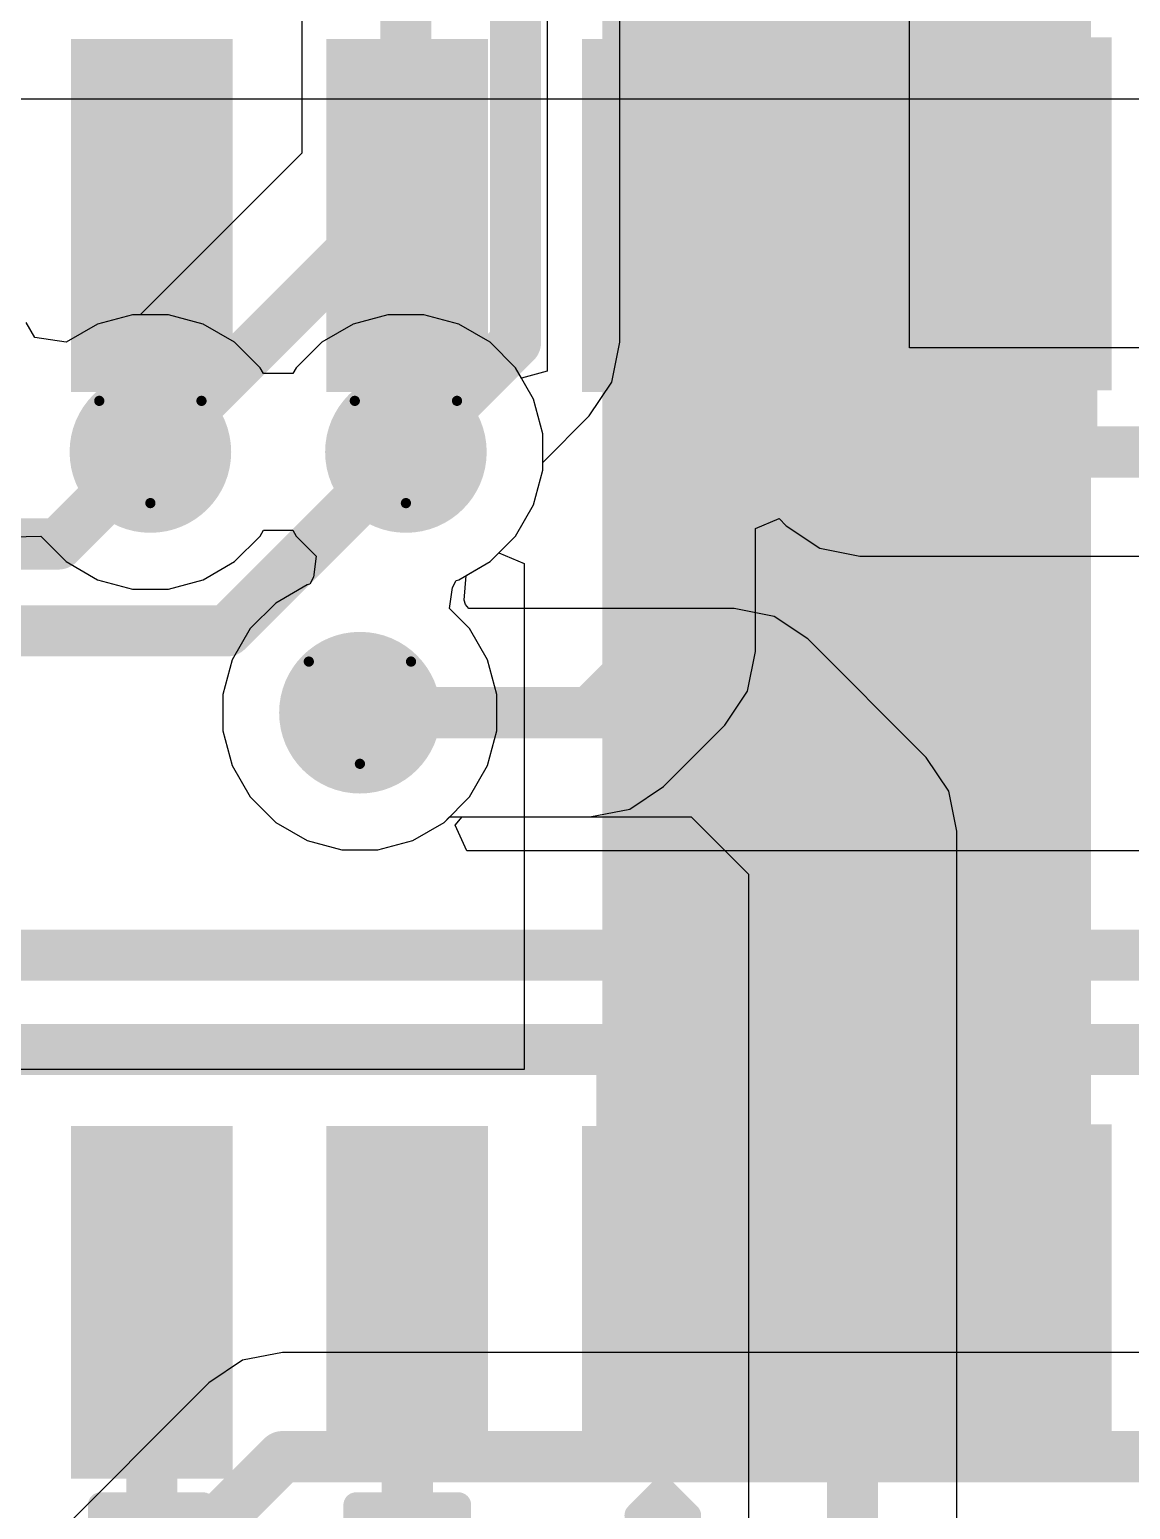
# Model space of a CAD drawing. Header units: inches. Extents: x -21 to 276, y -5 to 220.
# Drawn here: x 68.13 to 73.6, y 52.66 to 60.01 of the extents above; entities that cross this region are included whole.
import ezdxf

# ---------------------------------------------------------------- set-up
doc = ezdxf.new("R2010")
doc.units = ezdxf.units.IN
for name, color, linetype in [('Bottom Layer', 5, 'Continuous'), ('Bottom Overlay', 54, 'Continuous'), ('Bottom Paste', 16, 'Continuous'), ('Bottom Solder', 6, 'Continuous'), ('Drill Drawing', 1, 'Continuous'), ('Ground', 16, 'Continuous'), ('Power + Signal', 76, 'Continuous'), ('Top Layer', 1, 'Continuous'), ('Top Solder', 216, 'Continuous'), ('Via Holes', 16, 'Continuous')]:
    doc.layers.add(name, color=color, linetype=linetype)

# ---------------------------------------------------------------- blocks, each defined once
blk = doc.blocks.new('SOIC_8_B_54')
at = {"layer": 'Bottom Layer'}
for points in [[(-3.474999399999999, -2.2049994), (-3.474999399999999, -1.6050006), (-1.92499996, -1.6050006), (-1.92499996, -2.2049994)], [(1.92499996, -2.2049994), (1.92499996, -1.6050006), (3.474999399999999, -1.6050006), (3.474999399999999, -2.2049994)]]:
    blk.add_hatch(color=5, dxfattribs=at).paths.add_polyline_path(points)
at = {"layer": 'Bottom Overlay'}
blk.add_hatch(color=54, dxfattribs=at).paths.add_polyline_path([(-1.82883048, -2.2352), (-1.49863048, -2.2352), (-1.49863048, -1.5748), (-1.82883048, -1.5748)])
at = {"layer": 'Bottom Paste'}
for points in [[(-3.474999399999999, -2.2049994), (-3.474999399999999, -1.6050006), (-1.92499996, -1.6050006), (-1.92499996, -2.2049994)], [(1.92499996, -2.2049994), (1.92499996, -1.6050006), (3.474999399999999, -1.6050006), (3.474999399999999, -2.2049994)]]:
    blk.add_hatch(color=16, dxfattribs=at).paths.add_polyline_path(points)
at = {"layer": 'Bottom Solder'}
for points in [[(-3.5765994, -2.3065994), (-3.5765994, -1.5034006), (-1.82339996, -1.5034006), (-1.82339996, -2.3065994)], [(1.82339996, -2.3065994), (1.82339996, -1.5034006), (3.5765994, -1.5034006), (3.5765994, -2.3065994)]]:
    blk.add_hatch(color=6, dxfattribs=at).paths.add_polyline_path(points)
at = {"layer": 'Bottom Overlay'}
for points in [[(-3.6322, -1.905, 0.127, 0.127, 0), (-3.759199999999999, -1.778, 0.127, 0.127, 0)], [(-3.759199999999999, -2.032, 0.127, 0.127, 0), (-3.6322, -1.905, 0.127, 0.127, 0)], [(-1.990598, -2.4892, 0.127, 0.127, 0), (-1.990598, -2.3114, 0.127, 0.127, 0)], [(1.990598, -2.4892, 0.127, 0.127, 0), (1.990598, -2.3114, 0.127, 0.127, 0)], [(1.990598, -2.4892, 0.127, 0.127, 0), (-1.990598, -2.4892, 0.127, 0.127, 0)]]:
    blk.add_lwpolyline(points, format="xyseb", dxfattribs=at)
for points in [[(-3.663949999999999, -1.905, 0.0635, 0.0635, 1), (-3.600449999999999, -1.905, 0.0635, 0.0635, 1)], [(-3.663949999999999, -1.905, 0.0635, 0.0635, 1), (-3.600449999999999, -1.905, 0.0635, 0.0635, 1)], [(-2.022348, -2.3114, 0.0635, 0.0635, 1), (-1.958848, -2.3114, 0.0635, 0.0635, 1)], [(1.958848, -2.3114, 0.0635, 0.0635, 1), (2.022348, -2.3114, 0.0635, 0.0635, 1)], [(-2.022348, -2.4892, 0.0635, 0.0635, 1), (-1.958848, -2.4892, 0.0635, 0.0635, 1)], [(-2.022348, -2.4892, 0.0635, 0.0635, 1), (-1.958848, -2.4892, 0.0635, 0.0635, 1)], [(1.958848, -2.4892, 0.0635, 0.0635, 1), (2.022348, -2.4892, 0.0635, 0.0635, 1)], [(1.958848, -2.4892, 0.0635, 0.0635, 1), (2.022348, -2.4892, 0.0635, 0.0635, 1)]]:
    blk.add_lwpolyline(points, format="xyseb", close=True, dxfattribs=at)
blk = doc.blocks.new('SOIC_8_B_55')
at = {"layer": 'Bottom Layer'}
for points in [[(-3.474999399999999, 0.3350006), (-3.474999399999999, 0.9349994), (-1.92499996, 0.9349994), (-1.92499996, 0.3350006)], [(1.92499996, 0.3350006), (1.92499996, 0.9349994), (3.474999399999999, 0.9349994), (3.474999399999999, 0.3350006)], [(-3.474999399999999, -0.9349994), (-3.474999399999999, -0.3350006), (-1.92499996, -0.3350006), (-1.92499996, -0.9349994)], [(1.92499996, -0.9349994), (1.92499996, -0.3350006), (3.474999399999999, -0.3350006), (3.474999399999999, -0.9349994)], [(-3.474999399999999, -2.2049994), (-3.474999399999999, -1.6050006), (-1.92499996, -1.6050006), (-1.92499996, -2.2049994)], [(1.92499996, -2.2049994), (1.92499996, -1.6050006), (3.474999399999999, -1.6050006), (3.474999399999999, -2.2049994)]]:
    blk.add_hatch(color=5, dxfattribs=at).paths.add_polyline_path(points)
at = {"layer": 'Bottom Overlay'}
blk.add_hatch(color=54, dxfattribs=at).paths.add_polyline_path([(-1.8288, -2.2351492), (-1.4986, -2.2351492), (-1.4986, -1.5747492), (-1.8288, -1.5747492)])
at = {"layer": 'Bottom Paste'}
for points in [[(-3.474999399999999, 0.3350006), (-3.474999399999999, 0.9349994), (-1.92499996, 0.9349994), (-1.92499996, 0.3350006)], [(1.92499996, 0.3350006), (1.92499996, 0.9349994), (3.474999399999999, 0.9349994), (3.474999399999999, 0.3350006)], [(-3.474999399999999, -0.9349994), (-3.474999399999999, -0.3350006), (-1.92499996, -0.3350006), (-1.92499996, -0.9349994)], [(1.92499996, -0.9349994), (1.92499996, -0.3350006), (3.474999399999999, -0.3350006), (3.474999399999999, -0.9349994)], [(-3.474999399999999, -2.2049994), (-3.474999399999999, -1.6050006), (-1.92499996, -1.6050006), (-1.92499996, -2.2049994)], [(1.92499996, -2.2049994), (1.92499996, -1.6050006), (3.474999399999999, -1.6050006), (3.474999399999999, -2.2049994)]]:
    blk.add_hatch(color=16, dxfattribs=at).paths.add_polyline_path(points)
at = {"layer": 'Bottom Solder'}
for points in [[(-3.5765994, 0.2334006000000001), (-3.5765994, 1.0365994), (-1.82339996, 1.0365994), (-1.82339996, 0.2334005999999999)], [(1.82339996, 0.2334006000000001), (1.82339996, 1.0365994), (3.5765994, 1.0365994), (3.5765994, 0.2334005999999999)], [(-3.5765994, -1.0365994), (-3.5765994, -0.2334005999999999), (-1.82339996, -0.2334006000000001), (-1.82339996, -1.0365994)], [(1.82339996, -1.0365994), (1.82339996, -0.2334005999999999), (3.5765994, -0.2334006000000001), (3.5765994, -1.0365994)], [(-3.5765994, -2.3065994), (-3.5765994, -1.5034006), (-1.82339996, -1.5034006), (-1.82339996, -2.3065994)], [(1.82339996, -2.3065994), (1.82339996, -1.5034006), (3.5765994, -1.5034006), (3.5765994, -2.3065994)]]:
    blk.add_hatch(color=6, dxfattribs=at).paths.add_polyline_path(points)
at = {"layer": 'Bottom Overlay'}
for points in [[(-3.759199999999999, -1.778, 0.127, 0.127, 0), (-3.6322, -1.905, 0.127, 0.127, 0)], [(-3.759199999999999, -1.778, 0.127, 0.127, 0), (-3.759199999999999, -2.032, 0.127, 0.127, 0)], [(-3.6322, -1.905, 0.127, 0.127, 0), (-3.759199999999999, -2.032, 0.127, 0.127, 0)], [(-1.990598, -2.3114, 0.127, 0.127, 0), (-1.990598, -2.4892, 0.127, 0.127, 0)], [(1.990598, -2.3114, 0.127, 0.127, 0), (1.990598, -2.4892, 0.127, 0.127, 0)], [(-1.990598, -2.4892, 0.127, 0.127, 0), (1.990598, -2.4892, 0.127, 0.127, 0)]]:
    blk.add_lwpolyline(points, format="xyseb", dxfattribs=at)
for points in [[(-3.79095, -1.778, 0.0635, 0.0635, 1), (-3.72745, -1.778, 0.0635, 0.0635, 1)], [(-3.79095, -1.778, 0.0635, 0.0635, 1), (-3.72745, -1.778, 0.0635, 0.0635, 1)], [(-3.663949999999999, -1.905, 0.0635, 0.0635, 1), (-3.600449999999999, -1.905, 0.0635, 0.0635, 1)], [(-3.663949999999999, -1.905, 0.0635, 0.0635, 1), (-3.600449999999999, -1.905, 0.0635, 0.0635, 1)], [(-3.79095, -2.032, 0.0635, 0.0635, 1), (-3.72745, -2.032, 0.0635, 0.0635, 1)], [(-3.79095, -2.032, 0.0635, 0.0635, 1), (-3.72745, -2.032, 0.0635, 0.0635, 1)], [(-2.022348, -2.3114, 0.0635, 0.0635, 1), (-1.958848, -2.3114, 0.0635, 0.0635, 1)], [(1.958848, -2.3114, 0.0635, 0.0635, 1), (2.022348, -2.3114, 0.0635, 0.0635, 1)], [(-2.022348, -2.4892, 0.0635, 0.0635, 1), (-1.958848, -2.4892, 0.0635, 0.0635, 1)], [(-2.022348, -2.4892, 0.0635, 0.0635, 1), (-1.958848, -2.4892, 0.0635, 0.0635, 1)], [(1.958848, -2.4892, 0.0635, 0.0635, 1), (2.022348, -2.4892, 0.0635, 0.0635, 1)], [(1.958848, -2.4892, 0.0635, 0.0635, 1), (2.022348, -2.4892, 0.0635, 0.0635, 1)]]:
    blk.add_lwpolyline(points, format="xyseb", close=True, dxfattribs=at)
blk = doc.blocks.new('R___0201_B_70')
at = {"layer": 'Bottom Layer'}
for points in [[(-0.40999791, 0.18499963), (-0.13999845, 0.18499963), (-0.13999845, -0.18499963), (-0.40999791, -0.18499963)], [(0.14000099, 0.18499963), (0.41000045, 0.18499963), (0.41000045, -0.18499963), (0.14000099, -0.18499963)]]:
    blk.add_hatch(color=5, dxfattribs=at).paths.add_polyline_path(points)
at = {"layer": 'Bottom Paste'}
for points in [[(-0.40999791, 0.18499963), (-0.13999845, 0.18499963), (-0.13999845, -0.18499963), (-0.40999791, -0.18499963)], [(0.14000099, 0.18499963), (0.41000045, 0.18499963), (0.41000045, -0.18499963), (0.14000099, -0.18499963)]]:
    blk.add_hatch(color=16, dxfattribs=at).paths.add_polyline_path(points)
at = {"layer": 'Bottom Solder'}
for points in [[(-0.46499907, 0.24000079), (-0.08499729, 0.24000079), (-0.08499729, -0.24000079), (-0.46499907, -0.24000079)], [(0.08499983, 0.24000079), (0.46500161, 0.24000079), (0.46500161, -0.24000079), (0.08499983, -0.24000079)]]:
    blk.add_hatch(color=6, dxfattribs=at).paths.add_polyline_path(points)
at = {"layer": 'Bottom Overlay'}
for points in [[(0.4826, 0.254, 0.127, 0.127, 0), (-0.4826, 0.254, 0.127, 0.127, 0)], [(-0.4826, -0.254, 0.127, 0.127, 0), (-0.4826, 0.254, 0.127, 0.127, 0)], [(0.4826, -0.254, 0.127, 0.127, 0), (0.4826, 0.254, 0.127, 0.127, 0)], [(0.4826, -0.254, 0.127, 0.127, 0), (-0.4826, -0.254, 0.127, 0.127, 0)]]:
    blk.add_lwpolyline(points, format="xyseb", dxfattribs=at)
for points in [[(-0.51435, 0.254, 0.0635, 0.0635, 1), (-0.4508499999999999, 0.254, 0.0635, 0.0635, 1)], [(-0.51435, 0.254, 0.0635, 0.0635, 1), (-0.4508499999999999, 0.254, 0.0635, 0.0635, 1)], [(0.4508499999999999, 0.254, 0.0635, 0.0635, 1), (0.51435, 0.254, 0.0635, 0.0635, 1)], [(0.4508499999999999, 0.254, 0.0635, 0.0635, 1), (0.51435, 0.254, 0.0635, 0.0635, 1)], [(-0.51435, -0.254, 0.0635, 0.0635, 1), (-0.4508499999999999, -0.254, 0.0635, 0.0635, 1)], [(-0.51435, -0.254, 0.0635, 0.0635, 1), (-0.4508499999999999, -0.254, 0.0635, 0.0635, 1)], [(0.4508499999999999, -0.254, 0.0635, 0.0635, 1), (0.51435, -0.254, 0.0635, 0.0635, 1)], [(0.4508499999999999, -0.254, 0.0635, 0.0635, 1), (0.51435, -0.254, 0.0635, 0.0635, 1)]]:
    blk.add_lwpolyline(points, format="xyseb", close=True, dxfattribs=at)
blk = doc.blocks.new('R___0201_B_71')
at = {"layer": 'Bottom Layer'}
for points in [[(-0.40999791, 0.18499963), (-0.13999845, 0.18499963), (-0.13999845, -0.18499963), (-0.40999791, -0.18499963)], [(0.14000099, 0.18499963), (0.41000045, 0.18499963), (0.41000045, -0.18499963), (0.14000099, -0.18499963)]]:
    blk.add_hatch(color=5, dxfattribs=at).paths.add_polyline_path(points)
at = {"layer": 'Bottom Paste'}
for points in [[(-0.40999791, 0.18499963), (-0.13999845, 0.18499963), (-0.13999845, -0.18499963), (-0.40999791, -0.18499963)], [(0.14000099, 0.18499963), (0.41000045, 0.18499963), (0.41000045, -0.18499963), (0.14000099, -0.18499963)]]:
    blk.add_hatch(color=16, dxfattribs=at).paths.add_polyline_path(points)
at = {"layer": 'Bottom Solder'}
for points in [[(-0.46499907, 0.24000079), (-0.08499729, 0.24000079), (-0.08499729, -0.24000079), (-0.46499907, -0.24000079)], [(0.08499983, 0.24000079), (0.46500161, 0.24000079), (0.46500161, -0.24000079), (0.08499983, -0.24000079)]]:
    blk.add_hatch(color=6, dxfattribs=at).paths.add_polyline_path(points)
at = {"layer": 'Bottom Overlay'}
for points in [[(0.4826, 0.254, 0.127, 0.127, 0), (-0.4826, 0.254, 0.127, 0.127, 0)], [(-0.4826, -0.254, 0.127, 0.127, 0), (-0.4826, 0.254, 0.127, 0.127, 0)], [(0.4826, -0.254, 0.127, 0.127, 0), (0.4826, 0.254, 0.127, 0.127, 0)], [(0.4826, -0.254, 0.127, 0.127, 0), (-0.4826, -0.254, 0.127, 0.127, 0)]]:
    blk.add_lwpolyline(points, format="xyseb", dxfattribs=at)
for points in [[(-0.51435, 0.254, 0.0635, 0.0635, 1), (-0.4508499999999999, 0.254, 0.0635, 0.0635, 1)], [(-0.51435, 0.254, 0.0635, 0.0635, 1), (-0.4508499999999999, 0.254, 0.0635, 0.0635, 1)], [(0.4508499999999999, 0.254, 0.0635, 0.0635, 1), (0.51435, 0.254, 0.0635, 0.0635, 1)], [(0.4508499999999999, 0.254, 0.0635, 0.0635, 1), (0.51435, 0.254, 0.0635, 0.0635, 1)], [(-0.51435, -0.254, 0.0635, 0.0635, 1), (-0.4508499999999999, -0.254, 0.0635, 0.0635, 1)], [(-0.51435, -0.254, 0.0635, 0.0635, 1), (-0.4508499999999999, -0.254, 0.0635, 0.0635, 1)], [(0.4508499999999999, -0.254, 0.0635, 0.0635, 1), (0.51435, -0.254, 0.0635, 0.0635, 1)], [(0.4508499999999999, -0.254, 0.0635, 0.0635, 1), (0.51435, -0.254, 0.0635, 0.0635, 1)]]:
    blk.add_lwpolyline(points, format="xyseb", close=True, dxfattribs=at)

msp = doc.modelspace()

# ---------------------------------------------------------------- hatches: boundary and pattern name
at = {"layer": 'Bottom Layer'}
msp.add_hatch(color=5, dxfattribs=at).paths.add_polyline_path([(70.97922812, 52.92030564), (73.40802692, 52.92030564), (73.40802692, 62.05851952), (70.97922812, 62.05851952)])
h = msp.add_hatch(color=5, dxfattribs=at)
edge = h.paths.add_edge_path()
edge.add_arc((68.7324, 57.91199999999999), 0.2999994, 0, 360)
h = msp.add_hatch(color=5, dxfattribs=at)
edge = h.paths.add_edge_path()
edge.add_arc((70.0024, 57.91199999999999), 0.2999994, 0, 360)
h = msp.add_hatch(color=5, dxfattribs=at)
edge = h.paths.add_edge_path()
edge.add_arc((69.7738, 56.6166), 0.2999994, 0, 360)
at = {"layer": 'Bottom Solder'}
h = msp.add_hatch(color=6, dxfattribs=at)
edge = h.paths.add_edge_path()
edge.add_arc((68.7324, 57.91199999999999), 0.4015993999999999, 0, 360)
h = msp.add_hatch(color=6, dxfattribs=at)
edge = h.paths.add_edge_path()
edge.add_arc((70.0024, 57.91199999999999), 0.4015993999999999, 0, 360)
h = msp.add_hatch(color=6, dxfattribs=at)
edge = h.paths.add_edge_path()
edge.add_arc((69.7738, 56.6166), 0.4015993999999999, 0, 360)
at = {"layer": 'Ground'}
h = msp.add_hatch(color=16, dxfattribs=at)
edge = h.paths.add_edge_path()
edge.add_arc((68.7324, 57.91199999999999), 0.2999994, 0, 360)
h = msp.add_hatch(color=16, dxfattribs=at)
edge = h.paths.add_edge_path()
edge.add_arc((70.0024, 57.91199999999999), 0.2999994, 0, 360)
h = msp.add_hatch(color=16, dxfattribs=at)
edge = h.paths.add_edge_path()
edge.add_arc((69.7738, 56.6166), 0.2999994, 0, 360)
at = {"layer": 'Power + Signal'}
h = msp.add_hatch(color=76, dxfattribs=at)
edge = h.paths.add_edge_path()
edge.add_arc((68.7324, 57.91199999999999), 0.2999994, 0, 360)
h = msp.add_hatch(color=76, dxfattribs=at)
edge = h.paths.add_edge_path()
edge.add_arc((70.0024, 57.91199999999999), 0.2999994, 0, 360)
h = msp.add_hatch(color=76, dxfattribs=at)
edge = h.paths.add_edge_path()
edge.add_arc((69.7738, 56.6166), 0.2999994, 0, 360)
at = {"layer": 'Top Layer'}
h = msp.add_hatch(color=1, dxfattribs=at)
edge = h.paths.add_edge_path()
edge.add_arc((68.7324, 57.91199999999999), 0.2999994, 0, 360)
h = msp.add_hatch(color=1, dxfattribs=at)
edge = h.paths.add_edge_path()
edge.add_arc((70.0024, 57.91199999999999), 0.2999994, 0, 360)
h = msp.add_hatch(color=1, dxfattribs=at)
edge = h.paths.add_edge_path()
edge.add_arc((69.7738, 56.6166), 0.2999994, 0, 360)
at = {"layer": 'Top Solder'}
h = msp.add_hatch(color=216, dxfattribs=at)
edge = h.paths.add_edge_path()
edge.add_arc((68.7324, 57.91199999999999), 0.4015993999999999, 0, 360)
h = msp.add_hatch(color=216, dxfattribs=at)
edge = h.paths.add_edge_path()
edge.add_arc((70.0024, 57.91199999999999), 0.4015993999999999, 0, 360)
h = msp.add_hatch(color=216, dxfattribs=at)
edge = h.paths.add_edge_path()
edge.add_arc((69.7738, 56.6166), 0.4015993999999999, 0, 360)
at = {"layer": 'Via Holes'}
h = msp.add_hatch(color=7, dxfattribs=at)
edge = h.paths.add_edge_path()
edge.add_arc((68.7324, 57.91199999999999), 0.1499997, 0, 360)
h = msp.add_hatch(color=7, dxfattribs=at)
edge = h.paths.add_edge_path()
edge.add_arc((70.0024, 57.91199999999999), 0.1499997, 0, 360)
h = msp.add_hatch(color=7, dxfattribs=at)
edge = h.paths.add_edge_path()
edge.add_arc((69.7738, 56.6166), 0.1499997, 0, 360)

# ---------------------------------------------------------------- linework, layer by layer
at = {"layer": 'Bottom Layer'}
for p, q in [((69.27733667999999, 57.49385503999999), (69.29407528, 57.52284914)), ((69.29407528, 57.52284914), (69.44072471999999, 57.52284914)), ((69.44072471999999, 57.52284914), (69.45746331999999, 57.49385503999999)), ((68.04277475999999, 57.49046413999999), (68.18714582, 57.49384741999999)), ((68.18714582, 57.49384741999999), (68.20063322, 57.48068514)), ((68.20063322, 57.48068514), (68.31425503999999, 57.36706331999999)), ((69.15054495999999, 57.36706331999999), (69.27733667999999, 57.49385503999999)), ((69.45746331999999, 57.49385503999999), (69.5564522, 57.39486615999999)), ((68.31425503999999, 57.36706331999999), (68.46954302, 57.27740894)), ((68.99525698, 57.27740894), (69.15054495999999, 57.36706331999999)), ((69.5564522, 57.39486615999999), (69.54306385999999, 57.28957554)), ((70.26525697999999, 57.27740894), (70.42054496, 57.36706331999999)), ((70.42054496, 57.36706331999999), (70.46376305999999, 57.41028142)), ((70.46376305999999, 57.41028142), (70.59076306, 57.35767547999999)), ((70.59076306, 57.35767547999999), (70.59076306, 54.84310596)), ((68.46954302, 57.27740894), (68.64274562, 57.23100059999999)), ((68.82205438, 57.23100059999999), (68.99525698, 57.27740894)), ((69.54306385999999, 57.28957554), (69.52460821999999, 57.25485373999999)), ((70.25159178, 57.27374626), (70.26525697999999, 57.27740894)), ((68.64274562, 57.23100059999999), (68.82205438, 57.23100059999999)), ((69.51094302, 57.25119106), (69.35565503999999, 57.16153668)), ((69.52460821999999, 57.25485373999999), (69.51094302, 57.25119106)), ((70.2197478, 57.13373384), (70.23313614, 57.23902445999999)), ((70.23313614, 57.23902445999999), (70.25159178, 57.27374626)), ((69.35565503999999, 57.16153668), (69.22886331999999, 57.03474496)), ((70.31873667999999, 57.03474496), (70.2197478, 57.13373384)), ((69.22886331999999, 57.03474496), (69.13920893999999, 56.87945697999999)), ((70.40839106, 56.87945697999999), (70.31873667999999, 57.03474496)), ((69.13920893999999, 56.87945697999999), (69.09280059999999, 56.70625438)), ((70.45479939999998, 56.70625438), (70.40839106, 56.87945697999999)), ((69.09280059999999, 56.70625438), (69.09280059999999, 56.52694562)), ((70.45479939999998, 56.52694562), (70.45479939999998, 56.70625438)), ((69.09280059999999, 56.52694562), (69.13920893999999, 56.35374302)), ((70.40839106, 56.35374302), (70.45479939999998, 56.52694562)), ((69.13920893999999, 56.35374302), (69.22886331999999, 56.19845504)), ((70.31873667999999, 56.19845504), (70.40839106, 56.35374302)), ((69.22886331999999, 56.19845504), (69.35565503999999, 56.07166332)), ((70.19194495999999, 56.07166332), (70.31873667999999, 56.19845504)), ((69.35565503999999, 56.07166332), (69.51094302, 55.98200894)), ((70.03665698, 55.98200894), (70.19194495999999, 56.07166332)), ((69.51094302, 55.98200894), (69.68414562, 55.9356006)), ((69.86345438, 55.9356006), (70.03665698, 55.98200894)), ((69.68414562, 55.9356006), (69.86345438, 55.9356006)), ((70.59076306, 54.84310596), (68.05822812, 54.84310596))]:
    msp.add_line(p, q, dxfattribs=at)
for points in [[(68.73581375999998, 57.91199999999999, 0.508, 0.508, 0), (68.73581375999998, 59.09051935999999, 0.508, 0.508, 0)], [(70.00581376, 57.91199999999999, 0.508, 0.508, 0), (70.00581376, 59.09051935999999, 0.508, 0.508, 0)], [(68.73581375999998, 59.09051935999999, 0.254, 0.254, 0), (68.73922752, 59.0871056, 0.254, 0.254, 0)], [(70.00581376, 59.09051935999999, 0.254, 0.254, 0), (70.00922752, 59.0871056, 0.254, 0.254, 0)], [(68.73922752, 52.47199818, 0.254, 0.254, 0), (68.73922752, 53.68710624, 0.254, 0.254, 0)], [(70.00922752, 52.47199818, 0.254, 0.254, 0), (70.00922752, 53.68710624, 0.254, 0.254, 0)]]:
    msp.add_lwpolyline(points, format="xyseb", dxfattribs=at)
for points in [[(68.60881375999999, 59.09051935999999, 0.254, 0.254, 1), (68.86281376, 59.09051935999999, 0.254, 0.254, 1)], [(69.87881376, 59.09051935999999, 0.254, 0.254, 1), (70.13281375999999, 59.09051935999999, 0.254, 0.254, 1)], [(68.67231376, 59.09051935999999, 0.127, 0.127, 1), (68.79931376, 59.09051935999999, 0.127, 0.127, 1)], [(68.67572752, 59.0871056, 0.127, 0.127, 1), (68.80272752, 59.0871056, 0.127, 0.127, 1)], [(69.94231376, 59.09051935999999, 0.127, 0.127, 1), (70.06931376, 59.09051935999999, 0.127, 0.127, 1)], [(69.94572751999999, 59.0871056, 0.127, 0.127, 1), (70.07272752, 59.0871056, 0.127, 0.127, 1)], [(68.60881375999999, 57.91199999999999, 0.254, 0.254, 1), (68.86281376, 57.91199999999999, 0.254, 0.254, 1)], [(69.87881376, 57.91199999999999, 0.254, 0.254, 1), (70.13281375999999, 57.91199999999999, 0.254, 0.254, 1)], [(68.67572752, 53.68710624, 0.127, 0.127, 1), (68.80272752, 53.68710624, 0.127, 0.127, 1)], [(69.94572751999999, 53.68710624, 0.127, 0.127, 1), (70.07272752, 53.68710624, 0.127, 0.127, 1)]]:
    msp.add_lwpolyline(points, format="xyseb", close=True, dxfattribs=at)
at = {"layer": 'Drill Drawing'}
for points in [[(68.4784, 58.166, 0.0508, 0.0508, 0), (68.9864, 58.166, 0.0508, 0.0508, 0)], [(68.4784, 58.166, 0.0508, 0.0508, 0), (68.7324, 57.65799999999999, 0.0508, 0.0508, 0)], [(68.7324, 57.65799999999999, 0.0508, 0.0508, 0), (68.9864, 58.166, 0.0508, 0.0508, 0)], [(69.74839999999999, 58.166, 0.0508, 0.0508, 0), (70.2564, 58.166, 0.0508, 0.0508, 0)], [(69.74839999999999, 58.166, 0.0508, 0.0508, 0), (70.0024, 57.65799999999999, 0.0508, 0.0508, 0)], [(70.0024, 57.65799999999999, 0.0508, 0.0508, 0), (70.2564, 58.166, 0.0508, 0.0508, 0)], [(69.5198, 56.8706, 0.0508, 0.0508, 0), (70.0278, 56.8706, 0.0508, 0.0508, 0)], [(69.5198, 56.8706, 0.0508, 0.0508, 0), (69.7738, 56.36259999999999, 0.0508, 0.0508, 0)], [(69.7738, 56.36259999999999, 0.0508, 0.0508, 0), (70.0278, 56.8706, 0.0508, 0.0508, 0)]]:
    msp.add_lwpolyline(points, format="xyseb", dxfattribs=at)
for points in [[(68.4657, 58.166, 0.0254, 0.0254, 1), (68.49109999999999, 58.166, 0.0254, 0.0254, 1)], [(68.4657, 58.166, 0.0254, 0.0254, 1), (68.49109999999999, 58.166, 0.0254, 0.0254, 1)], [(68.9737, 58.166, 0.0254, 0.0254, 1), (68.9991, 58.166, 0.0254, 0.0254, 1)], [(68.9737, 58.166, 0.0254, 0.0254, 1), (68.9991, 58.166, 0.0254, 0.0254, 1)], [(69.7357, 58.166, 0.0254, 0.0254, 1), (69.7611, 58.166, 0.0254, 0.0254, 1)], [(69.7357, 58.166, 0.0254, 0.0254, 1), (69.7611, 58.166, 0.0254, 0.0254, 1)], [(70.24369999999999, 58.166, 0.0254, 0.0254, 1), (70.2691, 58.166, 0.0254, 0.0254, 1)], [(70.24369999999999, 58.166, 0.0254, 0.0254, 1), (70.2691, 58.166, 0.0254, 0.0254, 1)], [(68.71969999999999, 57.65799999999999, 0.0254, 0.0254, 1), (68.7451, 57.65799999999999, 0.0254, 0.0254, 1)], [(68.71969999999999, 57.65799999999999, 0.0254, 0.0254, 1), (68.7451, 57.65799999999999, 0.0254, 0.0254, 1)], [(69.9897, 57.65799999999999, 0.0254, 0.0254, 1), (70.01509999999999, 57.65799999999999, 0.0254, 0.0254, 1)], [(69.9897, 57.65799999999999, 0.0254, 0.0254, 1), (70.01509999999999, 57.65799999999999, 0.0254, 0.0254, 1)], [(69.5071, 56.8706, 0.0254, 0.0254, 1), (69.53249999999998, 56.8706, 0.0254, 0.0254, 1)], [(69.5071, 56.8706, 0.0254, 0.0254, 1), (69.53249999999998, 56.8706, 0.0254, 0.0254, 1)], [(70.01509999999999, 56.8706, 0.0254, 0.0254, 1), (70.0405, 56.8706, 0.0254, 0.0254, 1)], [(70.01509999999999, 56.8706, 0.0254, 0.0254, 1), (70.0405, 56.8706, 0.0254, 0.0254, 1)], [(69.7611, 56.36259999999999, 0.0254, 0.0254, 1), (69.7865, 56.36259999999999, 0.0254, 0.0254, 1)], [(69.7611, 56.36259999999999, 0.0254, 0.0254, 1), (69.7865, 56.36259999999999, 0.0254, 0.0254, 1)]]:
    msp.add_lwpolyline(points, format="xyseb", close=True, dxfattribs=at)
at = {"layer": 'Ground'}
for p, q in [((69.48444828, 62.29767068), (69.48444828, 59.39654364)), ((71.06537984, 58.45702812), (71.06537984, 61.84397588)), ((69.48444828, 59.39654364), (68.68090404, 58.5929994)), ((68.15884768, 58.4811378), (68.11578706, 58.55572236)), ((68.46954302, 58.54659105999999), (68.31425757999999, 58.45693667999999)), ((68.64274562, 58.5929994), (68.46954302, 58.54659105999999)), ((68.68090404, 58.5929994), (68.64274562, 58.5929994)), ((68.31425757999999, 58.45693667999999), (68.15884768, 58.4811378)), ((71.02595396, 58.25881668), (71.06537984, 58.45702812)), ((70.9136758, 58.09078043999999), (71.02595396, 58.25881668)), ((70.6833994, 57.86050404), (70.9136758, 58.09078043999999)), ((70.63699105999999, 57.64914302), (70.6833994, 57.82234562)), ((70.6833994, 57.82234562), (70.6833994, 57.86050404)), ((70.54733668, 57.49385503999999), (70.63699105999999, 57.64914302)), ((69.27733667999999, 57.49385503999999), (69.29407528, 57.52284914)), ((69.29407528, 57.52284914), (69.44072471999999, 57.52284914)), ((69.44072471999999, 57.52284914), (69.45746331999999, 57.49385503999999)), ((68.04277475999999, 57.49046413999999), (68.18714582, 57.49384741999999)), ((68.18714582, 57.49384741999999), (68.20063322, 57.48068514)), ((68.20063322, 57.48068514), (68.31425503999999, 57.36706331999999)), ((69.15054495999999, 57.36706331999999), (69.27733667999999, 57.49385503999999)), ((69.45746331999999, 57.49385503999999), (69.5564522, 57.39486615999999)), ((70.42054496, 57.36706331999999), (70.54733668, 57.49385503999999)), ((68.31425503999999, 57.36706331999999), (68.46954302, 57.27740894)), ((68.99525698, 57.27740894), (69.15054495999999, 57.36706331999999)), ((69.5564522, 57.39486615999999), (69.54306385999999, 57.28957554)), ((70.26525697999999, 57.27740894), (70.42054496, 57.36706331999999)), ((68.46954302, 57.27740894), (68.64274562, 57.23100059999999)), ((68.82205438, 57.23100059999999), (68.99525698, 57.27740894)), ((69.54306385999999, 57.28957554), (69.52460821999999, 57.25485373999999)), ((70.25159178, 57.27374626), (70.26525697999999, 57.27740894)), ((68.64274562, 57.23100059999999), (68.82205438, 57.23100059999999)), ((69.51094302, 57.25119106), (69.35565503999999, 57.16153668)), ((69.52460821999999, 57.25485373999999), (69.51094302, 57.25119106)), ((70.2197478, 57.13373384), (70.23313614, 57.23902445999999)), ((70.23313614, 57.23902445999999), (70.25159178, 57.27374626)), ((69.35565503999999, 57.16153668), (69.22886331999999, 57.03474496)), ((70.31873667999999, 57.03474496), (70.2197478, 57.13373384)), ((69.22886331999999, 57.03474496), (69.13920893999999, 56.87945697999999)), ((70.40839106, 56.87945697999999), (70.31873667999999, 57.03474496)), ((69.13920893999999, 56.87945697999999), (69.09280059999999, 56.70625438)), ((70.45479939999998, 56.70625438), (70.40839106, 56.87945697999999)), ((69.09280059999999, 56.70625438), (69.09280059999999, 56.52694562)), ((70.45479939999998, 56.52694562), (70.45479939999998, 56.70625438)), ((69.09280059999999, 56.52694562), (69.13920893999999, 56.35374302)), ((70.40839106, 56.35374302), (70.45479939999998, 56.52694562)), ((69.13920893999999, 56.35374302), (69.22886331999999, 56.19845504)), ((70.31873667999999, 56.19845504), (70.40839106, 56.35374302)), ((69.22886331999999, 56.19845504), (69.35565503999999, 56.07166332)), ((70.19194495999999, 56.07166332), (70.31873667999999, 56.19845504)), ((69.35565503999999, 56.07166332), (69.51094302, 55.98200894)), ((70.03665698, 55.98200894), (70.19194495999999, 56.07166332)), ((69.51094302, 55.98200894), (69.68414562, 55.9356006)), ((69.86345438, 55.9356006), (70.03665698, 55.98200894)), ((69.68414562, 55.9356006), (69.86345438, 55.9356006)), ((69.19024008, 53.39883148), (69.02220383999999, 53.28655332)), ((69.38845152, 53.4382599), (69.19024008, 53.39883148)), ((69.38846421999999, 53.43825736), (69.38845152, 53.4382599)), ((77.48401572, 53.43825736), (69.38846421999999, 53.43825736)), ((69.02219876, 53.2865457), (66.46115232, 50.7255018)), ((69.02220383999999, 53.28655332), (69.02219876, 53.2865457))]:
    msp.add_line(p, q, dxfattribs=at)
for points in [[(70.0024, 59.182, 0.254, 0.254, 0), (70.0024, 62.7428006, 0.254, 0.254, 0)], [(70.54742811999999, 58.45702812, 0.254, 0.254, 0), (70.54742811999999, 62.05851952, 0.254, 0.254, 0)], [(68.7324, 57.91199999999999, 0.254, 0.254, 0), (70.0024, 59.182, 0.254, 0.254, 0)], [(70.0024, 57.91199999999999, 0.254, 0.254, 0), (70.54742811999999, 58.45702812, 0.254, 0.254, 0)], [(66.8274, 50.35925412, 0.254, 0.254, 0), (69.38845152, 52.92030564, 0.254, 0.254, 0)], [(69.38845152, 52.92030564, 0.254, 0.254, 0), (77.69855936, 52.92030564, 0.254, 0.254, 0)]]:
    msp.add_lwpolyline(points, format="xyseb", dxfattribs=at)
for points in [[(69.93889999999999, 59.182, 0.127, 0.127, 1), (70.0659, 59.182, 0.127, 0.127, 1)], [(69.93889999999999, 59.182, 0.127, 0.127, 1), (70.0659, 59.182, 0.127, 0.127, 1)], [(70.48392812, 58.45702812, 0.127, 0.127, 1), (70.61092812, 58.45702812, 0.127, 0.127, 1)], [(70.48392812, 58.45702812, 0.127, 0.127, 1), (70.61092812, 58.45702812, 0.127, 0.127, 1)], [(68.6689, 57.91199999999999, 0.127, 0.127, 1), (68.79589999999999, 57.91199999999999, 0.127, 0.127, 1)], [(69.93889999999999, 57.91199999999999, 0.127, 0.127, 1), (70.0659, 57.91199999999999, 0.127, 0.127, 1)], [(69.32495152, 52.92030564, 0.127, 0.127, 1), (69.45195152, 52.92030564, 0.127, 0.127, 1)], [(69.32495152, 52.92030564, 0.127, 0.127, 1), (69.45195152, 52.92030564, 0.127, 0.127, 1)]]:
    msp.add_lwpolyline(points, format="xyseb", close=True, dxfattribs=at)
at = {"layer": 'Power + Signal'}
for p, q in [((72.50513312, 58.42995171999999), (72.50513312, 64.88367008)), ((70.70364828, 62.34139424), (70.70364828, 58.31340635999999)), ((68.15884768, 58.4811378), (68.11578706, 58.55572236)), ((68.46954302, 58.54659105999999), (68.31425757999999, 58.45693667999999)), ((68.64274562, 58.5929994), (68.46954302, 58.54659105999999)), ((68.82205438, 58.5929994), (68.64274562, 58.5929994)), ((68.99525698, 58.54659105999999), (68.82205438, 58.5929994)), ((69.15054495999999, 58.45693667999999), (68.99525698, 58.54659105999999)), ((69.73954302, 58.54659105999999), (69.58425503999999, 58.45693667999999)), ((69.91274562, 58.5929994), (69.73954302, 58.54659105999999)), ((70.09205438, 58.5929994), (69.91274562, 58.5929994)), ((70.26525697999999, 58.54659105999999), (70.09205438, 58.5929994)), ((70.42054496, 58.45693667999999), (70.26525697999999, 58.54659105999999)), ((68.31425757999999, 58.45693667999999), (68.15884768, 58.4811378)), ((69.27733667999999, 58.33014495999999), (69.15054495999999, 58.45693667999999)), ((69.58425503999999, 58.45693667999999), (69.45746331999999, 58.33014495999999)), ((70.54733668, 58.33014495999999), (70.42054496, 58.45693667999999)), ((73.9328976, 58.42995171999999), (72.50513312, 58.42995171999999)), ((69.29407528, 58.30115086), (69.27733667999999, 58.33014495999999)), ((69.45746331999999, 58.33014495999999), (69.44072471999999, 58.30115086)), ((70.57664827999999, 58.27937544), (70.54733668, 58.33014495999999)), ((70.70364828, 58.31340635999999), (70.57664827999999, 58.27937544)), ((69.44072471999999, 58.30115086), (69.29407528, 58.30115086)), ((71.73955172, 57.53255194), (71.85688447999999, 57.58115484)), ((71.85688447999999, 57.58115484), (71.892287, 57.54575232)), ((71.73955172, 56.9214127), (71.73955172, 57.53255194)), ((71.892287, 57.54575232), (72.06032323999999, 57.43347416)), ((72.06032323999999, 57.43347416), (72.25853468, 57.39404828)), ((72.25853468, 57.39404828), (73.9328976, 57.39404828)), ((71.70012584, 56.72318856), (71.73955426, 56.9214)), ((71.73955426, 56.9214), (71.73955172, 56.9214127)), ((71.58784768, 56.55515231999999), (71.70012584, 56.72318856)), ((71.28304768, 56.25035231999999), (71.58784768, 56.55515231999999)), ((71.11501144, 56.13807416), (71.28304768, 56.25035231999999)), ((70.9168, 56.09864828), (71.11501144, 56.13807416)), ((70.24725854, 56.05709896), (70.28273472, 56.09864828)), ((70.30581824, 55.93009896), (70.24725854, 56.05709896)), ((70.28273472, 56.09864828), (70.9168, 56.09864828)), ((78.41885764, 55.93009896), (70.30581824, 55.93009896))]:
    msp.add_line(p, q, dxfattribs=at)
for points in [[(71.2216, 56.9214, 0.254, 0.254, 0), (71.2216, 65.7098, 0.254, 0.254, 0)], [(71.9871814, 58.18335328, 0.254, 0.254, 0), (71.9871814, 65.3288, 0.254, 0.254, 0)], [(71.9871814, 58.18335328, 0.254, 0.254, 0), (72.25853468, 57.91199999999999, 0.254, 0.254, 0)], [(68.2752, 57.4548, 0.254, 0.254, 0), (68.7324, 57.91199999999999, 0.254, 0.254, 0)], [(69.1134, 57.023, 0.254, 0.254, 0), (70.0024, 57.91199999999999, 0.254, 0.254, 0)], [(72.25853468, 57.91199999999999, 0.254, 0.254, 0), (74.37802752, 57.91199999999999, 0.254, 0.254, 0)], [(66.93331291999999, 57.4548, 0.254, 0.254, 0), (68.2752, 57.4548, 0.254, 0.254, 0)], [(66.71872356, 57.023, 0.254, 0.254, 0), (69.1134, 57.023, 0.254, 0.254, 0)], [(70.9168, 56.6166, 0.254, 0.254, 0), (71.2216, 56.9214, 0.254, 0.254, 0)], [(69.7738, 56.6166, 0.254, 0.254, 0), (70.9168, 56.6166, 0.254, 0.254, 0)], [(67.69793419999999, 55.41214724, 0.254, 0.254, 0), (78.41885764, 55.41214724, 0.254, 0.254, 0)], [(67.5567102, 54.9427146, 0.254, 0.254, 0), (78.1709638, 54.9427146, 0.254, 0.254, 0)]]:
    msp.add_lwpolyline(points, format="xyseb", dxfattribs=at)
for points in [[(71.92368139999999, 58.18335328, 0.127, 0.127, 1), (72.0506814, 58.18335328, 0.127, 0.127, 1)], [(71.92368139999999, 58.18335328, 0.127, 0.127, 1), (72.0506814, 58.18335328, 0.127, 0.127, 1)], [(68.6689, 57.91199999999999, 0.127, 0.127, 1), (68.79589999999999, 57.91199999999999, 0.127, 0.127, 1)], [(69.93889999999999, 57.91199999999999, 0.127, 0.127, 1), (70.0659, 57.91199999999999, 0.127, 0.127, 1)], [(72.19503468, 57.91199999999999, 0.127, 0.127, 1), (72.32203468, 57.91199999999999, 0.127, 0.127, 1)], [(72.19503468, 57.91199999999999, 0.127, 0.127, 1), (72.32203468, 57.91199999999999, 0.127, 0.127, 1)], [(68.21170000000001, 57.4548, 0.127, 0.127, 1), (68.3387, 57.4548, 0.127, 0.127, 1)], [(68.21170000000001, 57.4548, 0.127, 0.127, 1), (68.3387, 57.4548, 0.127, 0.127, 1)], [(69.0499, 57.023, 0.127, 0.127, 1), (69.1769, 57.023, 0.127, 0.127, 1)], [(69.0499, 57.023, 0.127, 0.127, 1), (69.1769, 57.023, 0.127, 0.127, 1)], [(71.15809999999999, 56.9214, 0.127, 0.127, 1), (71.2851, 56.9214, 0.127, 0.127, 1)], [(71.15809999999999, 56.9214, 0.127, 0.127, 1), (71.2851, 56.9214, 0.127, 0.127, 1)], [(69.71029999999999, 56.6166, 0.127, 0.127, 1), (69.83729999999998, 56.6166, 0.127, 0.127, 1)], [(70.85329999999999, 56.6166, 0.127, 0.127, 1), (70.9803, 56.6166, 0.127, 0.127, 1)], [(70.85329999999999, 56.6166, 0.127, 0.127, 1), (70.9803, 56.6166, 0.127, 0.127, 1)]]:
    msp.add_lwpolyline(points, format="xyseb", close=True, dxfattribs=at)
at = {"layer": 'Top Layer'}
for p, q in [((62.5075839, 59.66662184), (80.34389824, 59.66662184)), ((68.15884768, 58.4811378), (68.11578706, 58.55572236)), ((68.46954302, 58.54659105999999), (68.31425757999999, 58.45693667999999)), ((68.64274562, 58.5929994), (68.46954302, 58.54659105999999)), ((68.82205438, 58.5929994), (68.64274562, 58.5929994)), ((68.99525698, 58.54659105999999), (68.82205438, 58.5929994)), ((69.15054495999999, 58.45693667999999), (68.99525698, 58.54659105999999)), ((69.73954302, 58.54659105999999), (69.58425503999999, 58.45693667999999)), ((69.91274562, 58.5929994), (69.73954302, 58.54659105999999)), ((70.09205438, 58.5929994), (69.91274562, 58.5929994)), ((70.26525697999999, 58.54659105999999), (70.09205438, 58.5929994)), ((70.42054496, 58.45693667999999), (70.26525697999999, 58.54659105999999)), ((68.31425757999999, 58.45693667999999), (68.15884768, 58.4811378)), ((69.27733667999999, 58.33014495999999), (69.15054495999999, 58.45693667999999)), ((69.58425503999999, 58.45693667999999), (69.45746331999999, 58.33014495999999)), ((70.54733668, 58.33014495999999), (70.42054496, 58.45693667999999)), ((69.29407528, 58.30115086), (69.27733667999999, 58.33014495999999)), ((69.45746331999999, 58.33014495999999), (69.44072471999999, 58.30115086)), ((70.63699105999999, 58.17485697999999), (70.54733668, 58.33014495999999)), ((69.44072471999999, 58.30115086), (69.29407528, 58.30115086)), ((70.6833994, 58.00165437999999), (70.63699105999999, 58.17485697999999)), ((70.6833994, 57.82234562), (70.6833994, 58.00165437999999)), ((70.63699105999999, 57.64914302), (70.6833994, 57.82234562)), ((70.54733668, 57.49385503999999), (70.63699105999999, 57.64914302)), ((69.27733667999999, 57.49385503999999), (69.29407528, 57.52284914)), ((69.29407528, 57.52284914), (69.44072471999999, 57.52284914)), ((69.44072471999999, 57.52284914), (69.45746331999999, 57.49385503999999)), ((68.04277475999999, 57.49046413999999), (68.18714582, 57.49384741999999)), ((68.18714582, 57.49384741999999), (68.20063322, 57.48068514)), ((68.20063322, 57.48068514), (68.31425503999999, 57.36706331999999)), ((69.15054495999999, 57.36706331999999), (69.27733667999999, 57.49385503999999)), ((69.45746331999999, 57.49385503999999), (69.5564522, 57.39486615999999)), ((70.42054496, 57.36706331999999), (70.54733668, 57.49385503999999)), ((68.31425503999999, 57.36706331999999), (68.46954302, 57.27740894)), ((68.99525698, 57.27740894), (69.15054495999999, 57.36706331999999)), ((69.5564522, 57.39486615999999), (69.54306385999999, 57.28957554)), ((70.30217588000001, 57.29872461999999), (70.42054496, 57.36706331999999)), ((68.46954302, 57.27740894), (68.64274562, 57.23100059999999)), ((68.82205438, 57.23100059999999), (68.99525698, 57.27740894)), ((69.54306385999999, 57.28957554), (69.52460821999999, 57.25485373999999)), ((70.292087, 57.17615438), (70.30217588000001, 57.29872461999999)), ((68.64274562, 57.23100059999999), (68.82205438, 57.23100059999999)), ((69.51094302, 57.25119106), (69.35565503999999, 57.16153668)), ((69.52460821999999, 57.25485373999999), (69.51094302, 57.25119106)), ((69.35565503999999, 57.16153668), (69.22886331999999, 57.03474496)), ((70.29778422, 57.15464312), (70.292087, 57.17615438)), ((70.31536356, 57.13455172), (70.29778422, 57.15464312)), ((71.63393598, 57.13455172), (70.31536356, 57.13455172)), ((71.83214742, 57.09512583999999), (71.63393598, 57.13455172)), ((72.00018365999999, 56.98284768), (71.83214742, 57.09512583999999)), ((69.22886331999999, 57.03474496), (69.13920893999999, 56.87945697999999)), ((72.58862799999999, 56.39440334), (72.00018365999999, 56.98284768)), ((69.13920893999999, 56.87945697999999), (69.09280059999999, 56.70625438)), ((69.09280059999999, 56.70625438), (69.09280059999999, 56.52694562)), ((69.09280059999999, 56.52694562), (69.13920893999999, 56.35374302)), ((72.70090616, 56.22636709999999), (72.58862799999999, 56.39440334)), ((69.13920893999999, 56.35374302), (69.22886331999999, 56.19845504)), ((69.22886331999999, 56.19845504), (69.35565503999999, 56.07166332)), ((72.74033204, 56.02815566), (72.70090616, 56.22636709999999)), ((69.35565503999999, 56.07166332), (69.51094302, 55.98200894)), ((70.03665698, 55.98200894), (70.19194495999999, 56.07166332)), ((70.19194495999999, 56.07166332), (70.21892992, 56.09864828)), ((70.21892992, 56.09864828), (71.41939234, 56.09864828)), ((71.41939234, 56.09864828), (71.7044286, 55.81361201999999)), ((72.74033204, 46.44253094), (72.74033204, 56.02815566)), ((69.51094302, 55.98200894), (69.68414562, 55.9356006)), ((69.86345438, 55.9356006), (70.03665698, 55.98200894)), ((69.68414562, 55.9356006), (69.86345438, 55.9356006)), ((71.7044286, 55.81361201999999), (71.7044286, 48.82666638))]:
    msp.add_line(p, q, dxfattribs=at)
for points in [[(69.7738, 56.6166, 0.254, 0.254, 0), (71.63393598, 56.6166, 0.254, 0.254, 0)], [(71.63393598, 56.6166, 0.254, 0.254, 0), (72.22238032, 56.02815566, 0.254, 0.254, 0)], [(72.22238032, 43.70333144, 0.254, 0.254, 0), (72.22238032, 56.02815566, 0.254, 0.254, 0)]]:
    msp.add_lwpolyline(points, format="xyseb", dxfattribs=at)
for points in [[(69.71029999999999, 56.6166, 0.127, 0.127, 1), (69.83729999999998, 56.6166, 0.127, 0.127, 1)], [(71.57043597999998, 56.6166, 0.127, 0.127, 1), (71.69743598, 56.6166, 0.127, 0.127, 1)], [(71.57043597999998, 56.6166, 0.127, 0.127, 1), (71.69743598, 56.6166, 0.127, 0.127, 1)], [(72.15888032, 56.02815566, 0.127, 0.127, 1), (72.28588031999999, 56.02815566, 0.127, 0.127, 1)], [(72.15888032, 56.02815566, 0.127, 0.127, 1), (72.28588031999999, 56.02815566, 0.127, 0.127, 1)]]:
    msp.add_lwpolyline(points, format="xyseb", close=True, dxfattribs=at)

# ---------------------------------------------------------------- block references
for name, p, rotation in [('SOIC_8_B_54', (75.01302752, 56.39530503999999), 270), ('SOIC_8_B_55', (69.37422751999999, 56.38710592), 90), ('R___0201_B_70', (68.73922752, 52.197), 270), ('R___0201_B_71', (70.00922752, 52.197), 270)]:
    msp.add_blockref(name, p, dxfattribs=dict(rotation=rotation))

doc.saveas('drawing.dxf')
